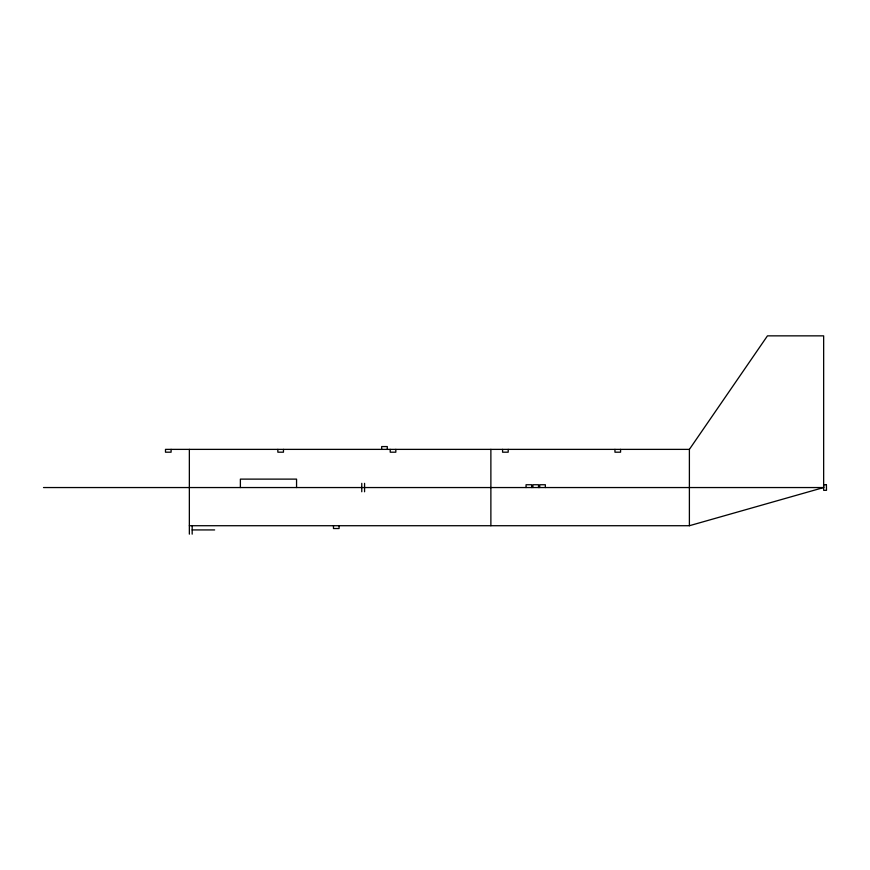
<?xml version="1.0" encoding="UTF-8"?>
<svg xmlns="http://www.w3.org/2000/svg" width="870" height="870" viewBox="0 0 870 870"><rect width="100%" height="100%" fill="white"/><g stroke="black" fill="none" stroke-linecap="round" stroke-linejoin="round"><path stroke-width="1.3" d="M689.388 525.719L689.388 449.377L767.46 335.853L823.651 335.853L823.651 487.548L689.388 525.719L189.355 525.719M689.388 449.377L165.485 449.377L165.485 452.193L171.096 452.193L171.096 449.377M43.5 487.548L823.651 487.548M192.172 529.928L214.64 529.928M620.571 449.377L620.571 452.193L614.949 452.193L614.949 449.377M545.349 487.548L545.349 484.742L539.726 484.742L539.726 487.548M538.508 487.548L538.508 484.742L532.897 484.742L532.897 487.548M531.668 487.548L531.668 484.742L526.056 484.742L526.056 487.548M508.2 449.377L508.2 452.193L502.577 452.193L502.577 449.377M490.876 449.377L490.876 525.719M395.828 449.377L395.828 452.193L390.217 452.193L390.217 449.377M387.291 449.377L387.291 446.571L381.669 446.571L381.669 449.377M364.573 483.339L364.573 491.767M361.768 483.339L361.768 491.767M339.082 525.719L339.082 528.525L333.471 528.525L333.471 525.719M296.561 487.548L296.561 479.12L240.381 479.12L240.381 487.548M283.468 449.377L283.468 452.193L277.845 452.193L277.845 449.377M192.172 525.719L192.172 534.147M189.355 449.377L189.355 534.147M826.413 484.699L823.607 484.742L823.694 490.354L826.5 490.31L826.413 484.699"/></g></svg>
